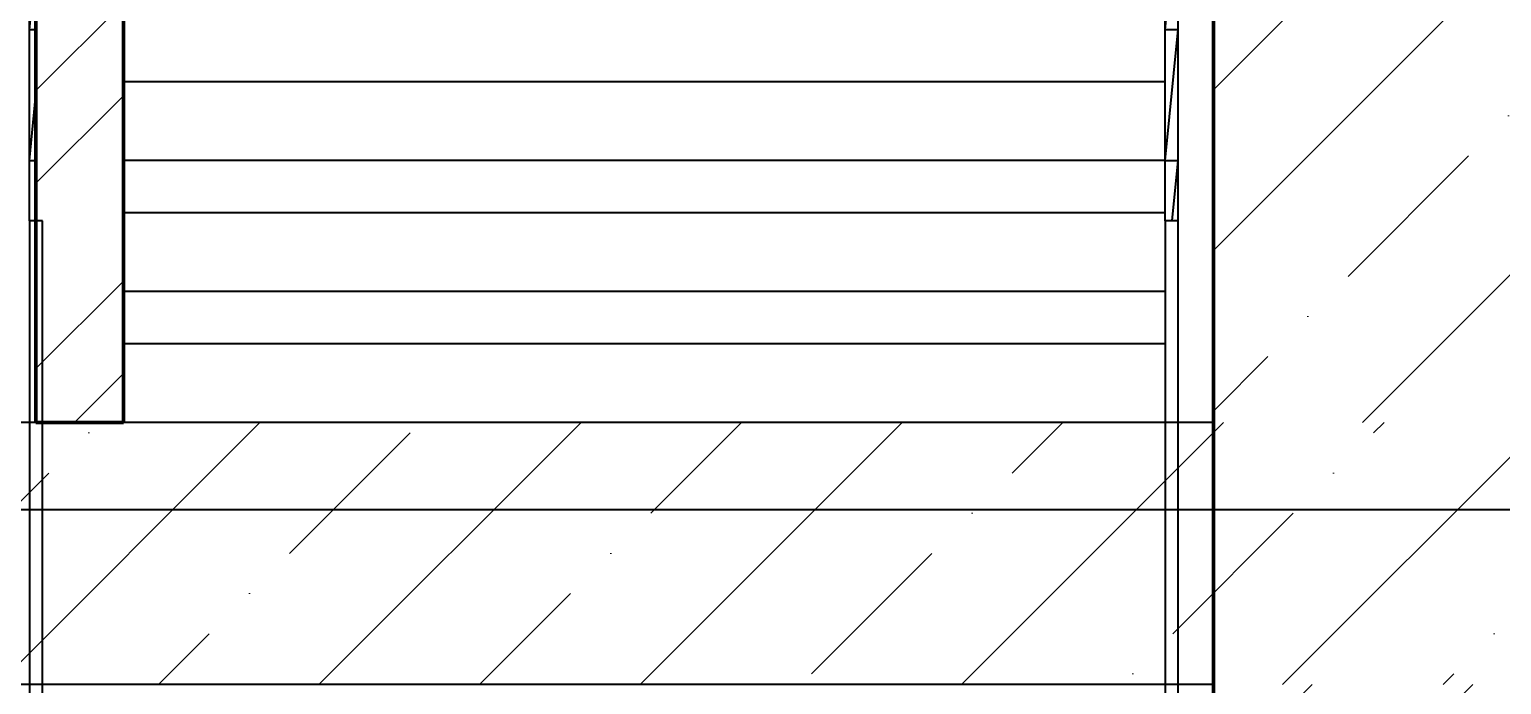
# Model space of a CAD drawing. Header units: feet. Extents: x -10410 to 374725, y -46422 to 88923.
# Drawn here: x 158093 to 159778, y -300 to 450 of the extents above; entities that cross this region are included whole.
import ezdxf

# ---------------------------------------------------------------- set-up
doc = ezdxf.new("R2010")
doc.units = ezdxf.units.FT
doc.header["$MEASUREMENT"] = 0
doc.set_wipeout_variables(frame=1)
doc.linetypes.add('Wipeout_Contour', pattern=[1000, 0, -1000])
doc.layers.add('Конструктив - Лестницы', color=7, linetype='Continuous')
doc.layers.add('Конструктив - Стены Несущие', color=7, linetype='Continuous')
for name, color, linetype, lineweight in [('Конструктив - Лестницы_Ном._пера__21', 7, 'Continuous', 40), ('Конструктив - Перекрытия_Ном._пера__21', 7, 'Continuous', 40), ('Конструктив - Стены Несущие_Ном._пера__120', 7, 'Continuous', 5), ('Конструктив - Стены Несущие_Ном._пера__47', 7, 'Continuous', 80)]:
    doc.layers.add(name, color=color, linetype=linetype, lineweight=lineweight)
doc.layers.add('Конструктив - Стены Несущие_Ном._пера__168', color=7, linetype='Continuous', lineweight=5, true_color=0xfe847a)

msp = doc.modelspace()

# ---------------------------------------------------------------- hatches: boundary and pattern name
at = {"layer": 'Конструктив - Стены Несущие_Ном._пера__120', "linetype": 'Continuous'}
h = msp.add_hatch(dxfattribs=at)
h.set_pattern_fill('ЖЕЛЕЗОБЕТОН', color=256, style=0, pattern_type=2)
h.set_pattern_definition([(45, (159648.16, -1500), (-183.85, 183.85), []), (45, (159556.24, -1408.08), (-183.85, 183.85), [195, -65, 0, -65])])
h.paths.add_polyline_path([(159848.16301, -2700), (159848.16301, -300), (159448.16301, -300), (159448.16301, -2700)])

# ---------------------------------------------------------------- linework, layer by layer
at = {"layer": 'Конструктив - Перекрытия_Ном._пера__21', "linetype": 'Continuous'}
for p, q in [((165748.16301, -100), (156548.16301, -100)), ((159448.16301, -300), (156548.16301, -300))]:
    msp.add_line(p, q, dxfattribs=at)
at = {"layer": 'Конструктив - Стены Несущие_Ном._пера__47', "linetype": 'Continuous'}
msp.add_line((159448.16301, -300), (159448.16301, -3656.83634), dxfattribs=at)

# ---------------------------------------------------------------- wipeouts: each hides what was drawn before it
at = {"color": 254, "linetype": 'Wipeout_Contour', "lineweight": 0, "ltscale": 1574806.841610583}
msp.add_wipeout([(156548.16301, 3000.00003), (156548.16301, 2137.00002), (156567.16299, 2137.00002), (156567.16299, 0), (158035.32068, 0), (158035.32073, 2099.99998), (158081.3207, 2099.99998), (158081.3207, 2137.00002), (158100.32073, 2137.00002), (158100.32073, 2999.99999)], dxfattribs=at).dxf.layer = 'Конструктив - Стены Несущие'
at = {"color": 254, "linetype": 'Wipeout_Contour', "lineweight": 0, "ltscale": 2545856.346269531}
msp.add_wipeout([(158200.3207, 3000), (158200.3207, 2136.99998), (158219.32072, 2136.99998), (158219.32072, 449.99997), (159392.82071, 450.00002), (159392.82071, 700.00002), (159392.82071, 700.10002), (159392.82071, 1499.79998), (159392.82071, 1499.89998), (159407.82071, 1499.89998), (159407.82071, 1499.79998), (159407.82071, 700.10002), (159407.82071, 700.00002), (159407.82071, -0.00003), (159448.163, 0.00001), (159448.163, 3000)], dxfattribs=at).dxf.layer = 'Конструктив - Стены Несущие'

# ---------------------------------------------------------------- next in the draw order: hatches: boundary and pattern name
at = {"layer": 'Конструктив - Стены Несущие_Ном._пера__120', "linetype": 'Continuous'}
h = msp.add_hatch(dxfattribs=at)
h.set_pattern_fill('ЖЕЛЕЗОБЕТОН', color=256, style=0, pattern_type=2)
h.set_pattern_definition([(45, (159648.16, 1500), (-183.848, 183.848), []), (45, (159556.24, 1591.92), (-183.848, 183.848), [195, -65, 0, -65])])
h.paths.add_polyline_path([(159848.16301, 0), (159848.16301, 3000), (159448.16301, 3000), (159448.16301, 0)])

# ---------------------------------------------------------------- next in the draw order: linework, layer by layer
at = {"layer": 'Конструктив - Стены Несущие_Ном._пера__47', "linetype": 'Continuous'}
msp.add_line((159448.16301, 3000), (159448.16301, -300), dxfattribs=at)

# ---------------------------------------------------------------- next in the draw order: wipeouts: each hides what was drawn before it
at = {"color": 254, "linetype": 'Wipeout_Contour', "lineweight": 0, "ltscale": 637572.145904}
msp.add_wipeout([(159392.82071, 100.00001), (159392.82071, -0.00003), (159392.854, -0.00003), (159392.92069, 100.00001)], dxfattribs=at).dxf.layer = 'Конструктив - Лестницы'
at = {"color": 254, "linetype": 'Wipeout_Contour', "lineweight": 0, "ltscale": 1422874.219521119}
msp.add_wipeout([(158100.3207, 2137), (158081.32071, 2137), (158081.32071, 0.00002), (158092.82069, -0.00002), (158092.82072, 599.89999), (158092.82072, 699.99999), (158092.82072, 700.09998), (158092.82072, 1499.89999), (158100.3207, 1499.89999)], dxfattribs=at).dxf.layer = 'Конструктив - Стены Несущие'

# ---------------------------------------------------------------- next in the draw order: wipeouts: each hides what was drawn before it
at = {"color": 254, "linetype": 'Wipeout_Contour', "lineweight": 0, "ltscale": 637572.339156}
msp.add_wipeout([(159392.82071, 100), (159392.90791, 230.78998), (159392.87464, 230.78998), (159392.82071, 230.78998)], dxfattribs=at).dxf.layer = 'Конструктив - Лестницы'
at = {"color": 254, "linetype": 'Wipeout_Contour', "lineweight": 0, "ltscale": 632372.146181}
msp.add_wipeout([(158092.82071, 100), (158092.82071, -0.00002), (158092.85404, -0.00002), (158092.92072, 100)], dxfattribs=at).dxf.layer = 'Конструктив - Лестницы'

# ---------------------------------------------------------------- next in the draw order: wipeouts: each hides what was drawn before it
at = {"color": 254, "linetype": 'Wipeout_Contour', "lineweight": 0, "ltscale": 632372.343545}
msp.add_wipeout([(158092.82071, 100), (158092.90791, 230.78998), (158092.87464, 230.78998), (158092.82071, 230.78998)], dxfattribs=at).dxf.layer = 'Конструктив - Лестницы'
at = {"color": 254, "linetype": 'Wipeout_Contour', "lineweight": 0, "ltscale": 478178.226434}
msp.add_wipeout([(159392.92069, 100.00001), (159392.854, -0.00003), (159392.92069, -0.00003)], dxfattribs=at).dxf.layer = 'Конструктив - Лестницы'

# ---------------------------------------------------------------- next in the draw order: wipeouts: each hides what was drawn before it
at = {"color": 254, "linetype": 'Wipeout_Contour', "lineweight": 0, "ltscale": 637571.095008}
msp.add_wipeout([(159392.82071, 100), (159392.92071, 100), (159392.92071, 230.78998), (159392.90791, 230.78998)], dxfattribs=at).dxf.layer = 'Конструктив - Лестницы'
at = {"color": 254, "linetype": 'Wipeout_Contour', "lineweight": 0, "ltscale": 474278.226796}
msp.add_wipeout([(158092.85404, -0.00002), (158092.92072, -0.00002), (158092.92072, 100)], dxfattribs=at).dxf.layer = 'Конструктив - Лестницы'

# ---------------------------------------------------------------- next in the draw order: wipeouts: each hides what was drawn before it
at = {"color": 254, "linetype": 'Wipeout_Contour', "lineweight": 0, "ltscale": 632371.098272}
msp.add_wipeout([(158092.82071, 100), (158092.92071, 100), (158092.92071, 230.78998), (158092.90791, 230.78998)], dxfattribs=at).dxf.layer = 'Конструктив - Лестницы'
at = {"color": 254, "linetype": 'Wipeout_Contour', "lineweight": 0, "ltscale": 637592.145572}
msp.add_wipeout([(159392.92069, 100.00001), (159392.92069, -0.00003), (159397.85404, -0.00003), (159407.72075, 100.00001)], dxfattribs=at).dxf.layer = 'Конструктив - Лестницы'

# ---------------------------------------------------------------- next in the draw order: wipeouts: each hides what was drawn before it
at = {"color": 254, "linetype": 'Wipeout_Contour', "lineweight": 0, "ltscale": 637593.483772}
msp.add_wipeout([(159392.92071, 100), (159405.82532, 230.78998), (159400.90186, 230.78998), (159392.92071, 230.78998)], dxfattribs=at).dxf.layer = 'Конструктив - Лестницы'
at = {"color": 254, "linetype": 'Wipeout_Contour', "lineweight": 0, "ltscale": 790484.2356}
msp.add_wipeout([(158092.92072, 99.99998), (158092.92072, -0.00002), (158097.85407, -0.00002), (158100.32072, 24.99989), (158100.32072, 99.99998)], dxfattribs=at).dxf.layer = 'Конструктив - Лестницы'

# ---------------------------------------------------------------- next in the draw order: wipeouts: each hides what was drawn before it
at = {"color": 254, "linetype": 'Wipeout_Contour', "lineweight": 0, "ltscale": 632386.948835}
msp.add_wipeout([(158092.92071, 100), (158100.32071, 175), (158100.32071, 230.79), (158092.92071, 230.79)], dxfattribs=at).dxf.layer = 'Конструктив - Лестницы'
at = {"color": 254, "linetype": 'Wipeout_Contour', "lineweight": 0, "ltscale": 478212.826595}
msp.add_wipeout([(159407.72075, 100.00001), (159397.85404, -0.00003), (159407.72075, -0.00003)], dxfattribs=at).dxf.layer = 'Конструктив - Лестницы'
at = {"color": 254, "linetype": 'Wipeout_Contour', "lineweight": 0, "ltscale": 474297.997369}
msp.add_wipeout([(158097.85406, -0.00002), (158100.32071, -0.00002), (158100.32071, 24.99989)], dxfattribs=at).dxf.layer = 'Конструктив - Лестницы'

# ---------------------------------------------------------------- next in the draw order: wipeouts: each hides what was drawn before it
at = {"color": 254, "linetype": 'Wipeout_Contour', "lineweight": 0, "ltscale": 632372.803333}
msp.add_wipeout([(158092.87464, 230.78998), (158092.92071, 299.9), (158092.82071, 299.9), (158092.82071, 230.78998)], dxfattribs=at).dxf.layer = 'Конструктив - Лестницы'
at = {"color": 254, "linetype": 'Wipeout_Contour', "lineweight": 0, "ltscale": 637613.712402}
msp.add_wipeout([(159392.92071, 100), (159407.72071, 100), (159407.72071, 230.78998), (159405.82532, 230.78998)], dxfattribs=at).dxf.layer = 'Конструктив - Лестницы'
at = {"color": 254, "linetype": 'Wipeout_Contour', "lineweight": 0, "ltscale": 474293.221688}
msp.add_wipeout([(158100.32071, 175), (158092.92071, 100), (158100.32071, 100)], dxfattribs=at).dxf.layer = 'Конструктив - Лестницы'

# ---------------------------------------------------------------- next in the draw order: wipeouts: each hides what was drawn before it
at = {"color": 254, "linetype": 'Wipeout_Contour', "lineweight": 0, "ltscale": 474280.627858}
msp.add_wipeout([(158092.82071, 299.9), (158092.92071, 449.9), (158092.82071, 449.9)], dxfattribs=at).dxf.layer = 'Конструктив - Лестницы'
at = {"color": 254, "linetype": 'Wipeout_Contour', "lineweight": 0, "ltscale": 637572.795945}
msp.add_wipeout([(159392.87464, 230.78998), (159392.92071, 299.9), (159392.82071, 299.9), (159392.82071, 230.78998)], dxfattribs=at).dxf.layer = 'Конструктив - Лестницы'
at = {"color": 254, "linetype": 'Wipeout_Contour', "lineweight": 0, "ltscale": 794578.827507}
msp.add_wipeout([(158200.32073, 150), (158200.32073, 90), (159392.82071, 90), (159392.82071, 100), (159392.82071, 150)], dxfattribs=at).dxf.layer = 'Конструктив - Лестницы'
at = {"color": 254, "linetype": 'Wipeout_Contour', "lineweight": 0, "ltscale": 637631.746043}
msp.add_wipeout([(159407.72075, 100.00001), (159407.72075, -0.00003), (159407.75404, -0.00003), (159407.82072, 100.00001)], dxfattribs=at).dxf.layer = 'Конструктив - Лестницы'

# ---------------------------------------------------------------- next in the draw order: wipeouts: each hides what was drawn before it
at = {"color": 254, "linetype": 'Wipeout_Contour', "lineweight": 0, "ltscale": 478180.615089}
msp.add_wipeout([(159392.82071, 299.9), (159392.92071, 449.9), (159392.82071, 449.9)], dxfattribs=at).dxf.layer = 'Конструктив - Лестницы'
at = {"color": 254, "linetype": 'Wipeout_Contour', "lineweight": 0, "ltscale": 474278.836487}
msp.add_wipeout([(158092.87464, 230.78998), (158092.92071, 299.9), (158092.92071, 230.78998)], dxfattribs=at).dxf.layer = 'Конструктив - Лестницы'
at = {"color": 254, "linetype": 'Wipeout_Contour', "lineweight": 0, "ltscale": 637631.939106}
msp.add_wipeout([(159407.72071, 100), (159407.80791, 230.78998), (159407.77464, 230.78998), (159407.72071, 230.78998)], dxfattribs=at).dxf.layer = 'Конструктив - Лестницы'
at = {"color": 254, "linetype": 'Wipeout_Contour', "lineweight": 0, "ltscale": 635186.333756}
msp.add_wipeout([(158200.32066, -0.00003), (159392.82071, -0.00003), (159392.82071, 90.00003), (158200.32066, 90.00003)], dxfattribs=at).dxf.layer = 'Конструктив - Лестницы'

# ---------------------------------------------------------------- next in the draw order: wipeouts: each hides what was drawn before it
at = {"color": 254, "linetype": 'Wipeout_Contour', "lineweight": 0, "ltscale": 474279.369784}
msp.add_wipeout([(158092.82071, 299.9), (158092.92071, 449.9), (158092.92071, 299.9)], dxfattribs=at).dxf.layer = 'Конструктив - Лестницы'
at = {"color": 254, "linetype": 'Wipeout_Contour', "lineweight": 0, "ltscale": 478178.831427}
msp.add_wipeout([(159392.87464, 230.78998), (159392.92071, 299.9), (159392.92071, 230.78998)], dxfattribs=at).dxf.layer = 'Конструктив - Лестницы'
at = {"color": 254, "linetype": 'Wipeout_Contour', "lineweight": 0, "ltscale": 478222.92654}
msp.add_wipeout([(159407.82072, 100.00001), (159407.75404, -0.00003), (159407.82072, -0.00003)], dxfattribs=at).dxf.layer = 'Конструктив - Лестницы'

# ---------------------------------------------------------------- next in the draw order: wipeouts: each hides what was drawn before it
at = {"color": 254, "linetype": 'Wipeout_Contour', "lineweight": 0, "ltscale": 478179.359935}
msp.add_wipeout([(159392.82071, 299.9), (159392.92071, 449.9), (159392.92071, 299.9)], dxfattribs=at).dxf.layer = 'Конструктив - Лестницы'
at = {"color": 254, "linetype": 'Wipeout_Contour', "lineweight": 0, "ltscale": 632387.388648}
msp.add_wipeout([(158092.92071, 230.79), (158100.32071, 230.79), (158100.32071, 299.9), (158092.92071, 299.9)], dxfattribs=at).dxf.layer = 'Конструктив - Лестницы'
at = {"color": 254, "linetype": 'Wipeout_Contour', "lineweight": 0, "ltscale": 637630.694971}
msp.add_wipeout([(159407.72071, 100), (159407.82071, 100), (159407.82071, 230.78998), (159407.80791, 230.78998)], dxfattribs=at).dxf.layer = 'Конструктив - Лестницы'

# ---------------------------------------------------------------- next in the draw order: wipeouts: each hides what was drawn before it
at = {"color": 254, "linetype": 'Wipeout_Contour', "lineweight": 0, "ltscale": 632388.493271}
msp.add_wipeout([(158092.92071, 299.9), (158100.32071, 374.9), (158100.32071, 449.9), (158092.92071, 449.9)], dxfattribs=at).dxf.layer = 'Конструктив - Лестницы'
at = {"color": 254, "linetype": 'Wipeout_Contour', "lineweight": 0, "ltscale": 637595.823128}
msp.add_wipeout([(159400.90186, 230.78998), (159407.72071, 299.9), (159392.92071, 299.9), (159392.92071, 230.78998)], dxfattribs=at).dxf.layer = 'Конструктив - Лестницы'

# ---------------------------------------------------------------- next in the draw order: wipeouts: each hides what was drawn before it
at = {"color": 254, "linetype": 'Wipeout_Contour', "lineweight": 0, "ltscale": 632390.27233}
msp.add_wipeout([(158092.92071, 449.9), (158100.32071, 524.9), (158100.32071, 599.9), (158092.92071, 599.9)], dxfattribs=at).dxf.layer = 'Конструктив - Лестницы'
at = {"color": 254, "linetype": 'Wipeout_Contour', "lineweight": 0, "ltscale": 478195.615029}
msp.add_wipeout([(159392.92071, 299.9), (159407.72071, 449.9), (159392.92071, 449.9)], dxfattribs=at).dxf.layer = 'Конструктив - Лестницы'
at = {"color": 254, "linetype": 'Wipeout_Contour', "lineweight": 0, "ltscale": 474294.074338}
msp.add_wipeout([(158100.32071, 374.9), (158092.92071, 299.9), (158100.32071, 299.9)], dxfattribs=at).dxf.layer = 'Конструктив - Лестницы'

# ---------------------------------------------------------------- next in the draw order: wipeouts: each hides what was drawn before it
at = {"color": 254, "linetype": 'Wipeout_Contour', "lineweight": 0, "ltscale": 474295.212111}
msp.add_wipeout([(158100.32071, 524.9), (158092.92071, 449.9), (158100.32071, 449.9)], dxfattribs=at).dxf.layer = 'Конструктив - Лестницы'
at = {"color": 254, "linetype": 'Wipeout_Contour', "lineweight": 0, "ltscale": 478216.458595}
msp.add_wipeout([(159400.90186, 230.78998), (159407.72071, 299.9), (159407.72071, 230.78998)], dxfattribs=at).dxf.layer = 'Конструктив - Лестницы'

# ---------------------------------------------------------------- next in the draw order: wipeouts: each hides what was drawn before it
at = {"color": 254, "linetype": 'Wipeout_Contour', "lineweight": 0, "ltscale": 478209.05985}
msp.add_wipeout([(159392.92071, 299.9), (159407.72071, 449.9), (159407.72071, 299.9)], dxfattribs=at).dxf.layer = 'Конструктив - Лестницы'

# ---------------------------------------------------------------- next in the draw order: wipeouts: each hides what was drawn before it
at = {"color": 254, "linetype": 'Wipeout_Contour', "lineweight": 0, "ltscale": 794581.33776}
msp.add_wipeout([(159392.82071, 450), (158200.32073, 450), (158200.32073, 390), (159392.82071, 390), (159392.82071, 400)], dxfattribs=at).dxf.layer = 'Конструктив - Лестницы'
at = {"color": 254, "linetype": 'Wipeout_Contour', "lineweight": 0, "ltscale": 794579.728663}
msp.add_wipeout([(158200.32073, 300), (158200.32073, 240), (159392.82071, 240), (159392.82071, 250), (159392.82071, 300)], dxfattribs=at).dxf.layer = 'Конструктив - Лестницы'
at = {"color": 254, "linetype": 'Wipeout_Contour', "lineweight": 0, "ltscale": 637632.395861}
msp.add_wipeout([(159407.77464, 230.78998), (159407.82071, 299.9), (159407.72071, 299.9), (159407.72071, 230.78998)], dxfattribs=at).dxf.layer = 'Конструктив - Лестницы'

# ---------------------------------------------------------------- next in the draw order: linework, layer by layer
at = {"layer": 'Конструктив - Лестницы_Ном._пера__21', "linetype": 'Continuous'}
for p, q in [((159392.82071, 449.9), (159392.82071, 599.9)), ((159392.82071, 449.9), (159392.92071, 599.9)), ((159392.92071, 449.9), (159392.92071, 599.9)), ((159392.82071, 449.9), (159392.92071, 449.9))]:
    msp.add_line(p, q, dxfattribs=at)

# ---------------------------------------------------------------- next in the draw order: wipeouts: each hides what was drawn before it
at = {"color": 254, "linetype": 'Wipeout_Contour', "lineweight": 0, "ltscale": 478225.314943}
msp.add_wipeout([(159407.72071, 299.9), (159407.82071, 449.9), (159407.72071, 449.9)], dxfattribs=at).dxf.layer = 'Конструктив - Лестницы'
at = {"color": 254, "linetype": 'Wipeout_Contour', "lineweight": 0, "ltscale": 794580.594252}
msp.add_wipeout([(158200.32073, 300), (159392.82071, 300), (159392.82071, 385), (159392.82071, 390), (158200.32073, 390)], dxfattribs=at).dxf.layer = 'Конструктив - Лестницы'
at = {"color": 254, "linetype": 'Wipeout_Contour', "lineweight": 0, "ltscale": 794579.275727}
msp.add_wipeout([(159392.82071, 240), (158200.32073, 240), (158200.32073, 150), (159392.82071, 150), (159392.82071, 230.78999)], dxfattribs=at).dxf.layer = 'Конструктив - Лестницы'

# ---------------------------------------------------------------- next in the draw order: linework, layer by layer
at = {"layer": 'Конструктив - Лестницы_Ном._пера__21', "linetype": 'Continuous'}
for p, q in [((159392.82071, 299.9), (159392.82071, 449.9)), ((159392.82071, 299.9), (159392.92071, 449.9)), ((159392.92071, 299.9), (159392.92071, 449.9)), ((159392.82071, 230.78998), (159392.82071, 299.9)), ((159392.82071, 299.9), (159392.92071, 299.9)), ((159392.87464, 230.78998), (159392.92071, 299.9)), ((159392.92071, 230.78998), (159392.92071, 299.9)), ((159392.82071, 230.68998), (159392.82071, 230.78998)), ((159392.87464, 230.78998), (159392.92071, 230.78998))]:
    msp.add_line(p, q, dxfattribs=at)
at = {"layer": 'Конструктив - Лестницы_Ном._пера__21', "linetype": 'Continuous', "flags": 128}
msp.add_lwpolyline([(159392.82071, 230.78998), (159392.82071, 230.68998), (159392.82071, -569.01002), (159392.82071, -569.11002)], dxfattribs=at)

# ---------------------------------------------------------------- next in the draw order: wipeouts: each hides what was drawn before it
at = {"color": 254, "linetype": 'Wipeout_Contour', "lineweight": 0, "ltscale": 478223.531369}
msp.add_wipeout([(159407.77464, 230.78998), (159407.82071, 299.9), (159407.82071, 230.78998)], dxfattribs=at).dxf.layer = 'Конструктив - Лестницы'
at = {"color": 254, "linetype": 'Wipeout_Contour', "lineweight": 0, "ltscale": 632658.185437}
msp.add_wipeout([(158200.32071, 0), (158200.32071, 3000), (158100.32071, 3000), (158100.32071, 0)], dxfattribs=at).dxf.layer = 'Конструктив - Стены Несущие'

# ---------------------------------------------------------------- next in the draw order: hatches: boundary and pattern name
at = {"layer": 'Конструктив - Стены Несущие_Ном._пера__120', "linetype": 'Continuous'}
h = msp.add_hatch(dxfattribs=at)
h.set_pattern_fill('ЖЕЛЕЗОБЕТОН', color=256, style=0, pattern_type=2)
h.set_pattern_definition([(45, (161148.16, -150), (-183.848, 183.848), []), (45, (161056.24, -58.08), (-183.848, 183.848), [195, -65, 0, -65])])
h.paths.add_polyline_path([(165848.16288, -300), (165848.16288, 0), (156448.16295, 0), (156448.16295, -300)])
at = {"layer": 'Конструктив - Стены Несущие_Ном._пера__168', "linetype": 'Continuous'}
h = msp.add_hatch(dxfattribs=at)
h.set_pattern_fill('КИРПИЧ_01', color=256, style=0, pattern_type=2)
h.set_pattern_definition([(45, (0, 0), (-159.09903, 159.09903), []), (45, (-53.03, 53.03), (-159.09903, 159.09903), [])])
h.paths.add_polyline_path([(158200.32071, 0), (158200.32071, 3000), (158100.32071, 3000), (158100.32071, 0)])

# ---------------------------------------------------------------- next in the draw order: linework, layer by layer
at = {"layer": 'Конструктив - Лестницы_Ном._пера__21', "linetype": 'Continuous'}
for p, q in [((158092.82071, 449.9), (158092.82071, 599.9)), ((158092.82071, 449.9), (158092.92071, 599.9)), ((158092.92071, 449.9), (158092.92071, 599.9)), ((158092.92071, 449.9), (158100.32071, 524.9)), ((158092.82071, 299.9), (158092.82071, 449.9)), ((158092.82071, 449.9), (158092.92071, 449.9)), ((158092.82071, 299.9), (158092.92071, 449.9)), ((158092.92071, 299.9), (158092.92071, 449.9)), ((158092.92071, 449.9), (158100.32071, 449.9)), ((159392.82071, 390), (158200.32071, 390)), ((158092.92071, 299.9), (158100.32071, 374.9)), ((158092.82071, 230.78998), (158092.82071, 299.9)), ((158092.82071, 299.9), (158092.92071, 299.9)), ((158092.87464, 230.78998), (158092.92071, 299.9)), ((158092.92071, 230.78998), (158092.92071, 299.9)), ((158092.92071, 299.9), (158100.32071, 299.9)), ((159392.82071, 300), (158200.32071, 300)), ((159392.82071, 240), (158200.32071, 240)), ((158092.82071, 230.68998), (158092.82071, 230.78998)), ((159407.77464, 230.78998), (159407.72071, 230.78998)), ((159407.82071, 230.68998), (159407.82071, 230.78998)), ((159392.82071, 150), (158200.32071, 150)), ((159392.82071, 90), (158200.32071, 90))]:
    msp.add_line(p, q, dxfattribs=at)
at = {"layer": 'Конструктив - Лестницы_Ном._пера__21', "linetype": 'Continuous', "flags": 128}
for points in [[(158092.82071, 230.78998), (158092.82071, 230.68998), (158092.82071, -569.01002), (158092.82071, -569.11002)], [(158107.82071, 230.78998), (158107.77464, 230.78998), (158107.72071, 230.78998), (158100.90186, 230.78998), (158092.92071, 230.78998), (158092.87464, 230.78998), (158092.82071, 230.78998)], [(158107.82071, -569.11002), (158107.82071, -569.01002), (158107.82071, 230.68998), (158107.82071, 230.78998)], [(159407.82071, 230.78998), (159407.72071, 230.78998), (159400.90186, 230.78998), (159392.87464, 230.78998), (159392.82071, 230.78998)], [(159407.82071, -569.11002), (159407.82071, -569.01002), (159407.82071, 230.68998), (159407.82071, 230.78998)]]:
    msp.add_lwpolyline(points, dxfattribs=at)
at = {"layer": 'Конструктив - Перекрытия_Ном._пера__21', "linetype": 'Continuous'}
for p, q in [((158100.32071, 0), (156548.16301, 0)), ((159448.16301, 0), (158200.32071, 0))]:
    msp.add_line(p, q, dxfattribs=at)
at = {"layer": 'Конструктив - Стены Несущие_Ном._пера__47', "linetype": 'Continuous'}
for p, q in [((158100.32071, 3000), (158100.32071, 0)), ((158200.32071, 3000), (158200.32071, 0)), ((158200.32071, 0), (158100.32071, 0))]:
    msp.add_line(p, q, dxfattribs=at)

# ---------------------------------------------------------------- next in the draw order: wipeouts: each hides what was drawn before it
at = {"color": 254, "linetype": 'Wipeout_Contour', "lineweight": 0, "ltscale": 478224.059823}
msp.add_wipeout([(159407.72071, 299.9), (159407.82071, 449.9), (159407.82071, 299.9)], dxfattribs=at).dxf.layer = 'Конструктив - Лестницы'

# ---------------------------------------------------------------- next in the draw order: linework, layer by layer
at = {"layer": 'Конструктив - Лестницы_Ном._пера__21', "linetype": 'Continuous'}
for p, q in [((159392.92071, 449.9), (159407.72071, 599.9)), ((159407.72071, 449.9), (159407.72071, 599.9)), ((159407.72071, 449.9), (159407.82071, 599.9)), ((159407.82071, 449.9), (159407.82071, 599.9)), ((159392.92071, 449.9), (159407.72071, 449.9)), ((159392.92071, 299.9), (159407.72071, 449.9)), ((159407.72071, 299.9), (159407.72071, 449.9)), ((159407.72071, 449.9), (159407.82071, 449.9)), ((159407.72071, 299.9), (159407.82071, 449.9)), ((159407.82071, 299.9), (159407.82071, 449.9)), ((159392.92071, 299.9), (159407.72071, 299.9)), ((159400.90186, 230.78998), (159407.72071, 299.9)), ((159407.72071, 230.78998), (159407.72071, 299.9)), ((159407.72071, 299.9), (159407.82071, 299.9)), ((159407.77464, 230.78998), (159407.82071, 299.9)), ((159407.82071, 230.78998), (159407.82071, 299.9))]:
    msp.add_line(p, q, dxfattribs=at)

doc.saveas('drawing.dxf')
